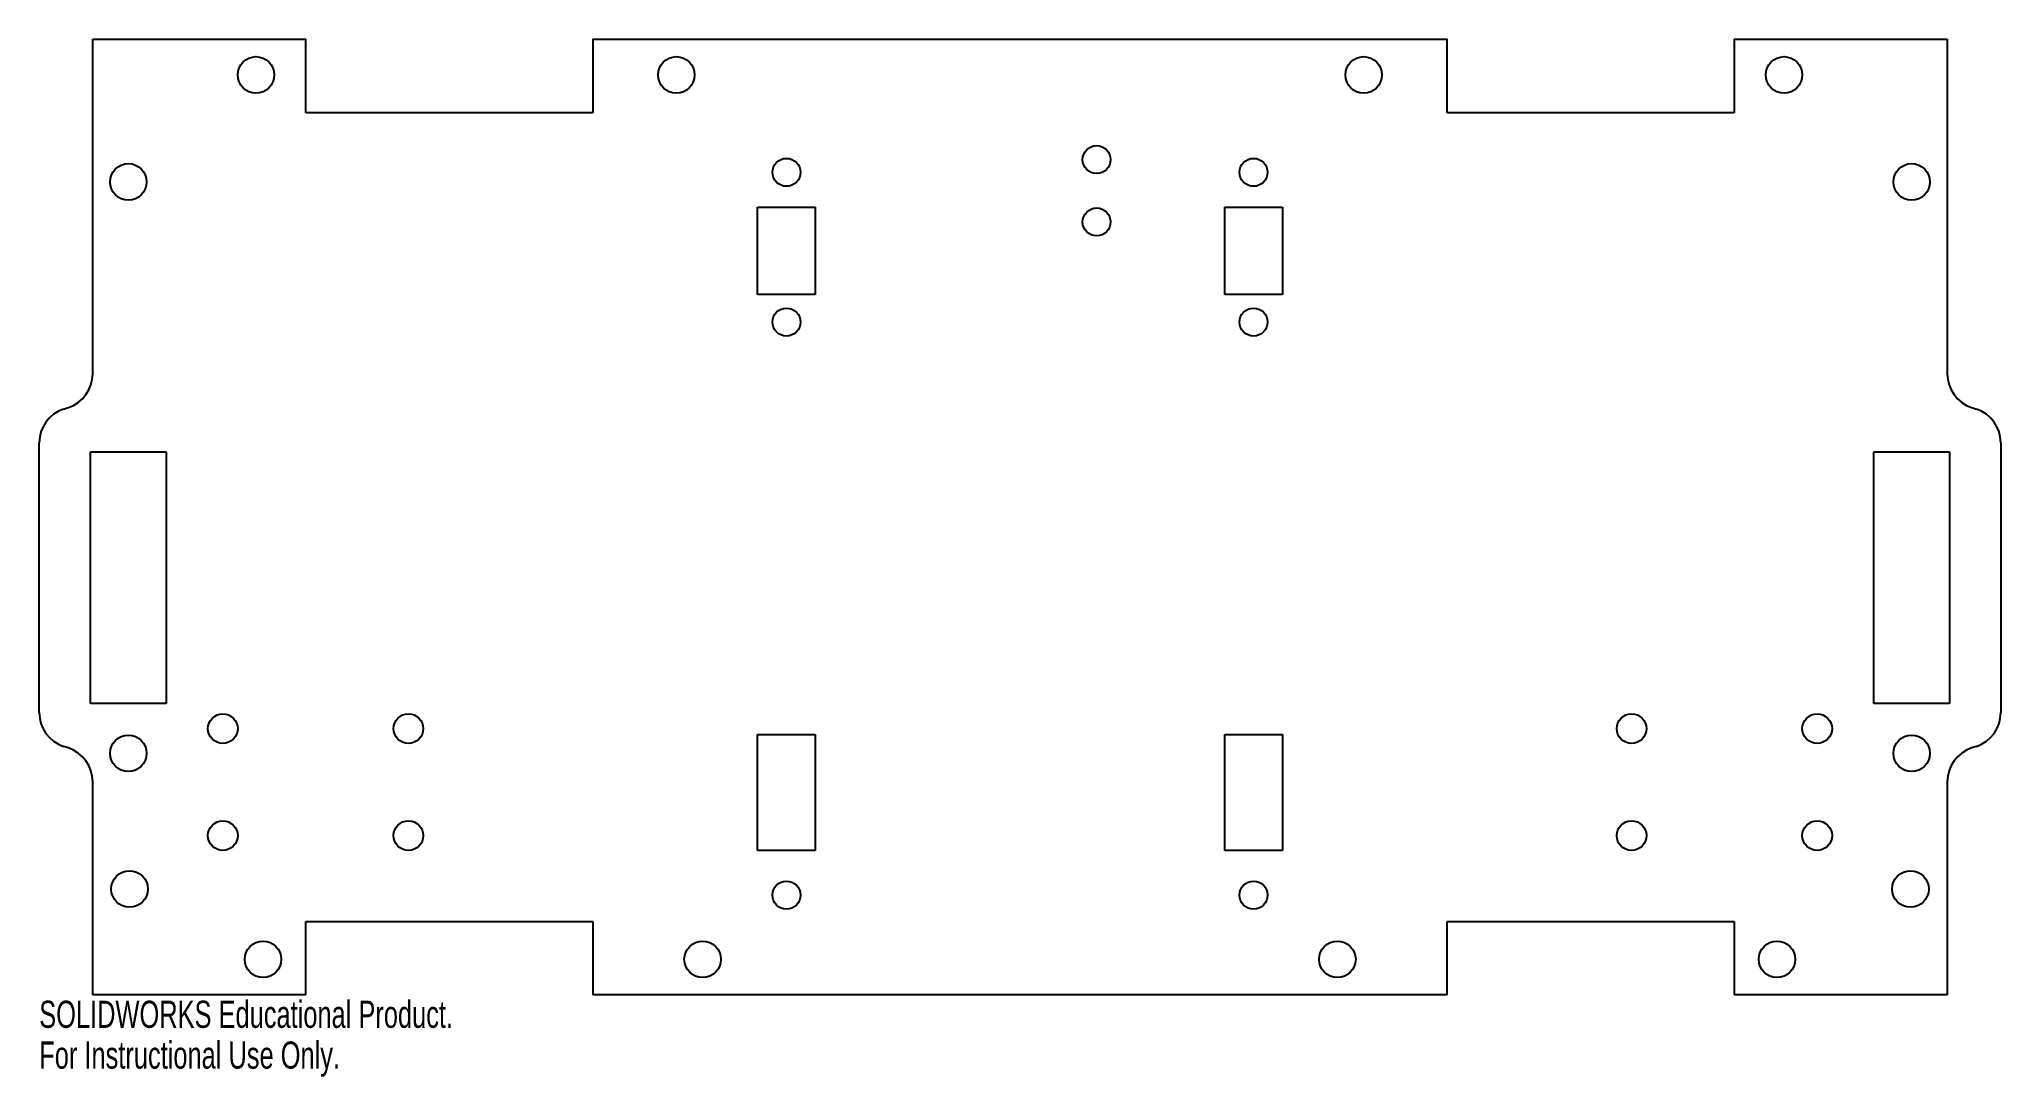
# Model space of a CAD drawing. Header units: inches. Extents: x -6.9 to 6.9, y -6.8 to 0.5.
import ezdxf

# ---------------------------------------------------------------- set-up
doc = ezdxf.new("R2010")
doc.units = ezdxf.units.IN
doc.header["$MEASUREMENT"] = 0
doc.styles.add('SLDTEXTSTYLE0', font='TXT', dxfattribs={"width": 0.7})

msp = doc.modelspace()

# ---------------------------------------------------------------- linework, layer by layer
at = {"color": 7, "linetype": 'Continuous', "lineweight": 25}
for p, q in [((-6.5, -1.845), (-6.5, 0.5)), ((-6.5, 0.5), (-5.006, 0.5)), ((-5.006, -0.015), (-5.006, 0.5)), ((-2.994, 0.5), (-2.994, -0.015)), ((-2.994, 0.5), (2.994, 0.5)), ((2.994, -0.015), (2.994, 0.5)), ((5.006, 0.5), (5.006, -0.015)), ((5.006, 0.5), (6.5, 0.5)), ((6.5, 0.5), (6.5, -1.845)), ((-2.994, -0.015), (-5.006, -0.015)), ((5.006, -0.015), (2.994, -0.015)), ((-1.84, -0.677), (-1.435, -0.677)), ((-1.84, -1.29), (-1.84, -0.677)), ((-1.435, -0.677), (-1.435, -1.29)), ((1.435, -0.677), (1.84, -0.677)), ((1.435, -1.29), (1.435, -0.677)), ((1.84, -0.677), (1.84, -1.29)), ((-1.435, -1.29), (-1.84, -1.29)), ((1.84, -1.29), (1.435, -1.29)), ((-6.704, -2.093), (-6.671, -2.082)), ((6.671, -2.082), (6.704, -2.093)), ((-6.875, -4.22), (-6.875, -2.33)), ((6.875, -2.33), (6.875, -4.22)), ((-6.515, -2.393), (-5.985, -2.393)), ((-6.515, -4.157), (-6.515, -2.393)), ((-5.985, -2.393), (-5.985, -4.157)), ((5.985, -4.157), (5.985, -2.393)), ((5.985, -2.393), (6.515, -2.393)), ((6.515, -2.393), (6.515, -4.157)), ((-5.985, -4.157), (-6.515, -4.157)), ((6.515, -4.157), (5.985, -4.157)), ((-1.84, -4.374), (-1.435, -4.374)), ((-1.84, -5.187), (-1.84, -4.374)), ((-1.435, -4.374), (-1.435, -5.187)), ((1.435, -4.374), (1.84, -4.374)), ((1.435, -5.187), (1.435, -4.374)), ((1.84, -4.374), (1.84, -5.187)), ((-6.671, -4.468), (-6.704, -4.457)), ((6.704, -4.457), (6.671, -4.468)), ((-6.5, -6.2), (-6.5, -4.705)), ((6.5, -4.705), (6.5, -6.2)), ((-1.435, -5.187), (-1.84, -5.187)), ((1.84, -5.187), (1.435, -5.187)), ((-5.006, -5.685), (-2.994, -5.685)), ((-5.006, -6.2), (-5.006, -5.685)), ((-2.994, -5.685), (-2.994, -6.2)), ((2.994, -5.685), (5.006, -5.685)), ((2.994, -6.2), (2.994, -5.685)), ((5.006, -5.685), (5.006, -6.2)), ((-5.006, -6.2), (-6.5, -6.2)), ((2.994, -6.2), (-2.994, -6.2)), ((6.5, -6.2), (5.006, -6.2))]:
    msp.add_line(p, q, dxfattribs=at)
for centre, radius in [((-5.356, 0.25), 0.128), ((-2.409, 0.25), 0.128), ((2.409, 0.25), 0.128), ((5.356, 0.25), 0.128), ((0.537, -0.344), 0.098), ((-6.25, -0.5), 0.128), ((-1.637, -0.433), 0.098), ((1.637, -0.433), 0.098), ((6.25, -0.5), 0.128), ((0.537, -0.781), 0.098), ((-1.637, -1.483), 0.098), ((1.637, -1.483), 0.098), ((-5.588, -4.333), 0.104), ((-4.287, -4.333), 0.104), ((4.287, -4.333), 0.104), ((5.588, -4.333), 0.104), ((-6.25, -4.506), 0.128), ((6.25, -4.506), 0.128), ((-5.588, -5.083), 0.104), ((-4.287, -5.083), 0.104), ((4.287, -5.083), 0.104), ((5.588, -5.083), 0.104), ((-6.242, -5.457), 0.128), ((6.242, -5.457), 0.128), ((-1.637, -5.5), 0.098), ((1.637, -5.5), 0.098), ((-5.306, -5.95), 0.128), ((-2.225, -5.95), 0.128), ((2.225, -5.95), 0.128), ((5.306, -5.95), 0.128)]:
    msp.add_circle(centre, radius, dxfattribs=at)
for centre, start, end in [((-6.75, -1.845), 288.4349, 0), ((6.75, -1.845), 180, 251.5651), ((-6.625, -2.33), 108.4349, 180), ((6.625, -2.33), 0, 71.5651), ((-6.625, -4.22), 180, 251.5651), ((6.625, -4.22), 288.4349, 0), ((-6.75, -4.705), 0, 71.5651), ((6.75, -4.705), 108.4349, 180)]:
    msp.add_arc(centre, 0.25, start, end, dxfattribs=at)

# ---------------------------------------------------------------- texts
at = {"color": 7, "linetype": 'Continuous', "char_height": 0.1903, "attachment_point": 1, "style": 'SLDTEXTSTYLE0'}
for s, insert in [('SOLIDWORKS Educational Product.', (-6.875, -6.24)), ('For Instructional Use Only.', (-6.875, -6.526))]:
    msp.add_mtext(s, dxfattribs=dict(at, insert=insert))

doc.saveas('drawing.dxf')
